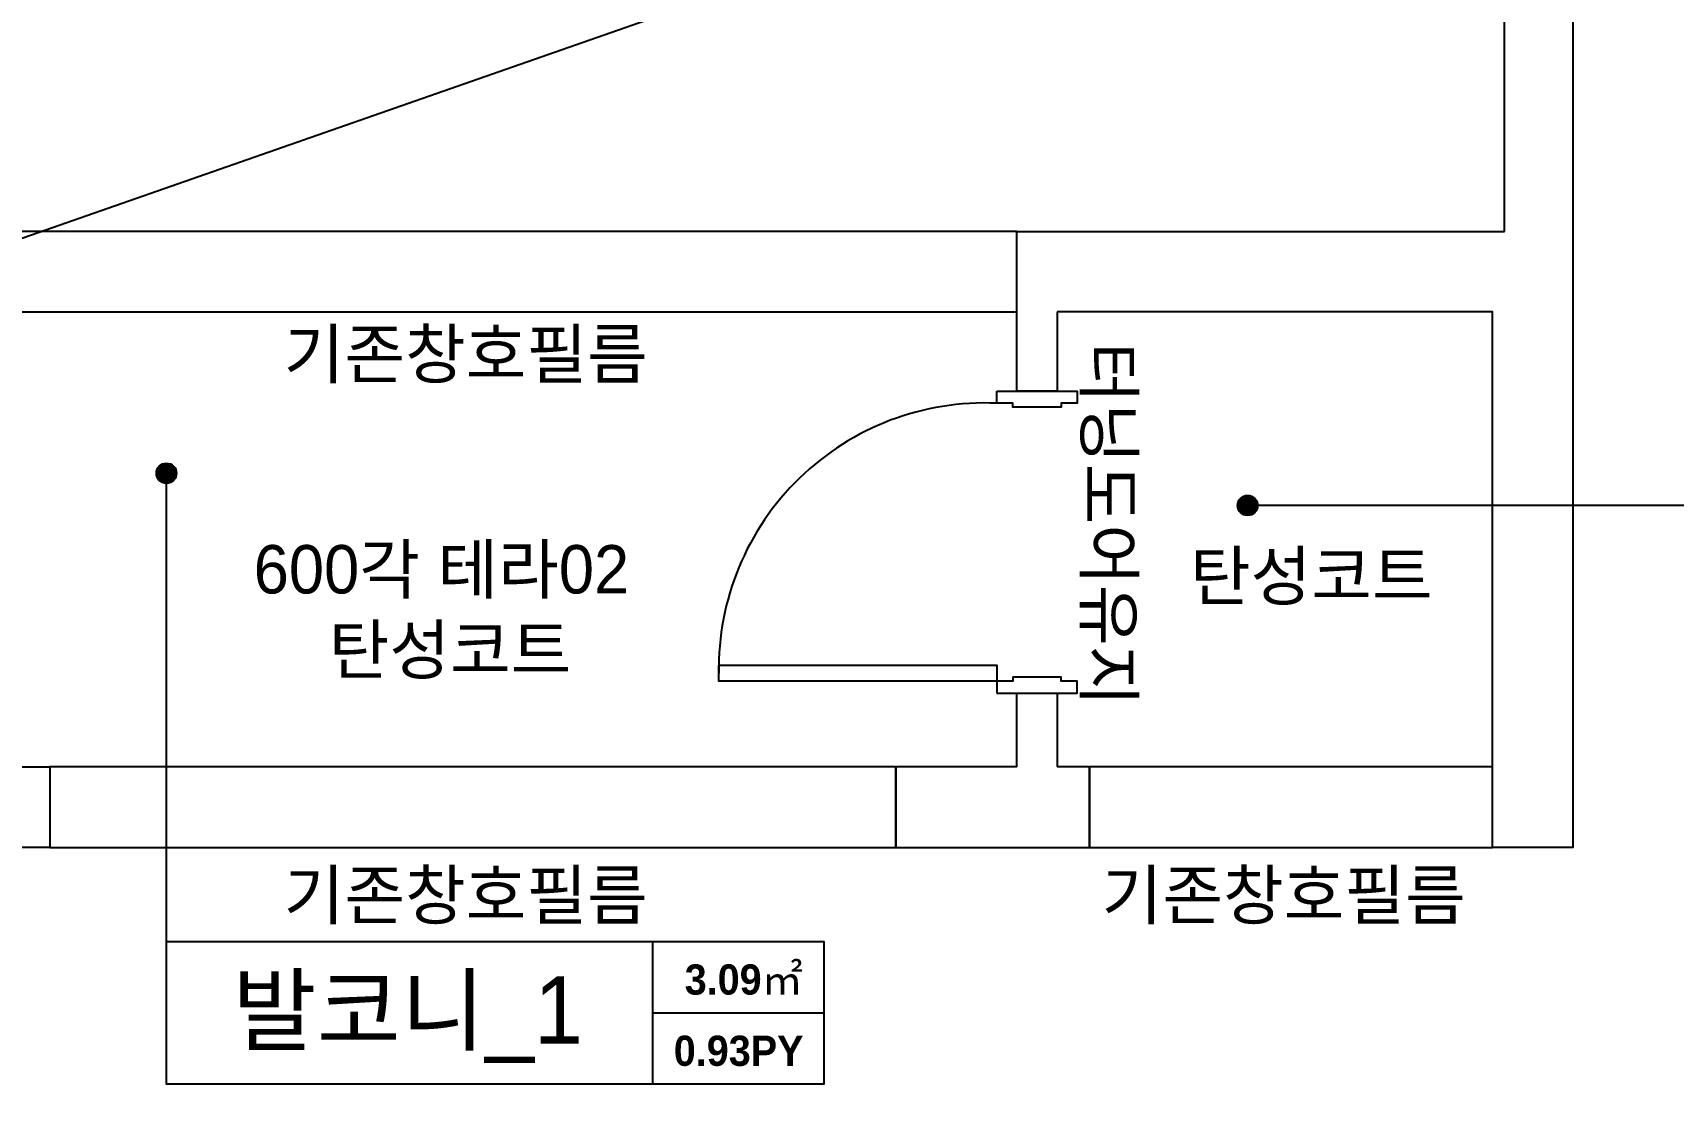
# Model space of a CAD drawing. Header units: millimetres. Extents: x 118028 to 193504, y 42792 to 96100.
# Drawn here: x 155609 to 159680, y 61920 to 64550 of the extents above; entities that cross this region are included whole.
import ezdxf
from ezdxf.enums import TextEntityAlignment as Align

# ---------------------------------------------------------------- set-up
doc = ezdxf.new("R2010")
doc.units = ezdxf.units.MM
doc.header["$LTSCALE"] = 30
for name, color, linetype in [('0-ELC TEXT', 7, 'Continuous'), ('03-TEXT', 3, 'Continuous'), ('07-DIM WAL', 5, 'Continuous'), ('2CONTINUOUS', 2, 'Continuous'), ('C-WIN', 4, 'Continuous'), ('CO-DO-FR', 7, 'Continuous'), ('CO-DOOR', 8, 'Continuous'), ('설비', 140, 'Continuous')]:
    doc.layers.add(name, color=color, linetype=linetype)
doc.styles.add('넥슨고딕', font='NEXONLv1GothicBold.ttf')
doc.styles.add('코레일둥고', font='Korail_Round_Gothic_Medium.ttf')

# ---------------------------------------------------------------- blocks, each defined once
blk = doc.blocks.new('vusaudeh')
at = {"layer": '2CONTINUOUS'}
for p, q in [((159261.4, 82476.8), (159261.4, 85786.8)), ((158051.4, 82476.8), (159261.4, 82476.8)), ((154771.4, 81147.8), (155651.4, 81147.8)), ((155651.4, 81147.8), (155651.4, 80947.8)), ((158231.4, 81147.8), (158231.4, 80947.8)), ((155651.4, 80947.8), (154771.4, 80947.8))]:
    blk.add_line(p, q, dxfattribs=at)
for points in [[(158711.4, 91311.8), (158711.4, 91511.8), (159431.4, 91511.8), (159431.4, 80947.8), (159231.4, 80947.8)], [(158151.4, 82276.8), (158151.4, 82080.3), (158051.4, 82080.3), (158051.4, 82476.8)], [(159231.4, 80947.8), (159231.4, 82276.8), (158151.4, 82276.8)], [(158051.4, 81147.8), (158051.4, 81330.3), (158151.4, 81330.3), (158151.4, 81147.8)], [(157751.4, 81147.8), (157751.4, 80947.8), (158231.4, 80947.8), (158231.4, 81147.8), (158151.4, 81147.8)], [(158051.4, 81147.8), (157751.4, 81147.8)]]:
    blk.add_lwpolyline(points, dxfattribs=at)
at = {"layer": 'C-WIN'}
for points in [[(158051.4, 82476.8), (155381.4, 82476.8), (155381.4, 82276.8), (158051.4, 82276.8)], [(157751.4, 81147.8), (155651.4, 81147.8), (155651.4, 80947.8), (157751.4, 80947.8)], [(158231.4, 80947.8), (159231.4, 80947.8), (159231.4, 81147.8), (158231.4, 81147.8)]]:
    blk.add_lwpolyline(points, close=True, dxfattribs=at)
at = {"layer": 'CO-DO-FR'}
for points in [[(158001.4, 82080.3), (158201.4, 82080.3), (158201.4, 82050.3), (158161.4, 82050.3), (158161.4, 82040.3), (158041.4, 82040.3), (158041.4, 82050.3), (158001.4, 82050.3), (158001.4, 82080.3)], [(158001.4, 81330.3), (158201.4, 81330.3), (158201.4, 81360.3), (158161.4, 81360.3), (158161.4, 81370.3), (158041.4, 81370.3), (158041.4, 81360.3), (158001.4, 81360.3), (158001.4, 81330.3)]]:
    blk.add_lwpolyline(points, close=True, dxfattribs=at)
at = {"layer": 'CO-DOOR'}
blk.add_lwpolyline([(157311.4, 81400.3), (158001.4, 81400.3), (158001.4, 81360.3), (157311.4, 81360.3)], close=True, dxfattribs=at)
blk.add_arc((157972, 81390.3), 660.7, 87.4477, 180.8673, dxfattribs=at)

msp = doc.modelspace()

# ---------------------------------------------------------------- hatches: boundary and pattern name
at = {"layer": '0-ELC TEXT'}
h = msp.add_hatch(color=256, dxfattribs=at)
h.dxf.hatch_style = 1
edge = h.paths.add_edge_path()
edge.add_arc((155940.8, 63456.6), 25, 0, 360, ccw=False)
h = msp.add_hatch(color=256, dxfattribs=at)
h.dxf.hatch_style = 1
edge = h.paths.add_edge_path()
edge.add_arc((158624.1, 63376.6), 25, -270, 90, ccw=False)

# ---------------------------------------------------------------- linework, layer by layer
for p, q in [((155940.8, 62294.3), (155940.8, 63456.6)), ((159786.4, 63376.6), (158624.1, 63376.6)), ((157148, 61940.5), (157148, 62294.3)), ((157148, 62117.4), (157572.7, 62117.4))]:
    msp.add_line(p, q, dxfattribs=at)
msp.add_lwpolyline([(155940.8, 62294.3), (157572.7, 62294.3), (157572.7, 61940.5), (155940.8, 61940.5)], close=True, dxfattribs=at)
for centre in [(155940.8, 63456.6), (158624.1, 63376.6)]:
    msp.add_circle(centre, 25, dxfattribs=at)
at = {"layer": '07-DIM WAL'}
msp.add_line((192904.4, 77080.3), (141904.4, 59260.3), dxfattribs=at)

# ---------------------------------------------------------------- block references
msp.add_blockref('vusaudeh', (0, -18420))

# ---------------------------------------------------------------- texts
at = {"layer": '0-ELC TEXT', "style": '코레일둥고'}
for s, p in [('기존창호필름', (156231.9, 63692.5)), ('탄성코트', (158480.9, 63141.8)), ('탄성코트', (156343.6, 62958.3)), ('기존창호필름', (156231.9, 62349.5)), ('기존창호필름', (158261.9, 62349.5))]:
    msp.add_text(s, height=120, dxfattribs=at).set_placement(p)
msp.add_text('터닝도어유지', height=120, rotation=270, dxfattribs=at).set_placement((158220.3, 63781.8))
at = {"layer": '03-TEXT'}
for s, height, style, p in [('3.09㎡', 75, '넥슨고딕', (157373.7, 62162.5)), ('발코니_1', 166.67, '코레일둥고', (156539.5, 62040.8)), ('0.93PY', 75, '넥슨고딕', (157360.9, 61985.6))]:
    msp.add_text(s, height=height, dxfattribs=dict(at, style=style)).set_placement(p, align=Align.CENTER)
at = {"layer": '설비', "color": 140, "style": '코레일둥고'}
msp.add_text('600각 테라02', height=120, dxfattribs=at).set_placement((156157.4, 63158.2))

doc.saveas('drawing.dxf')
